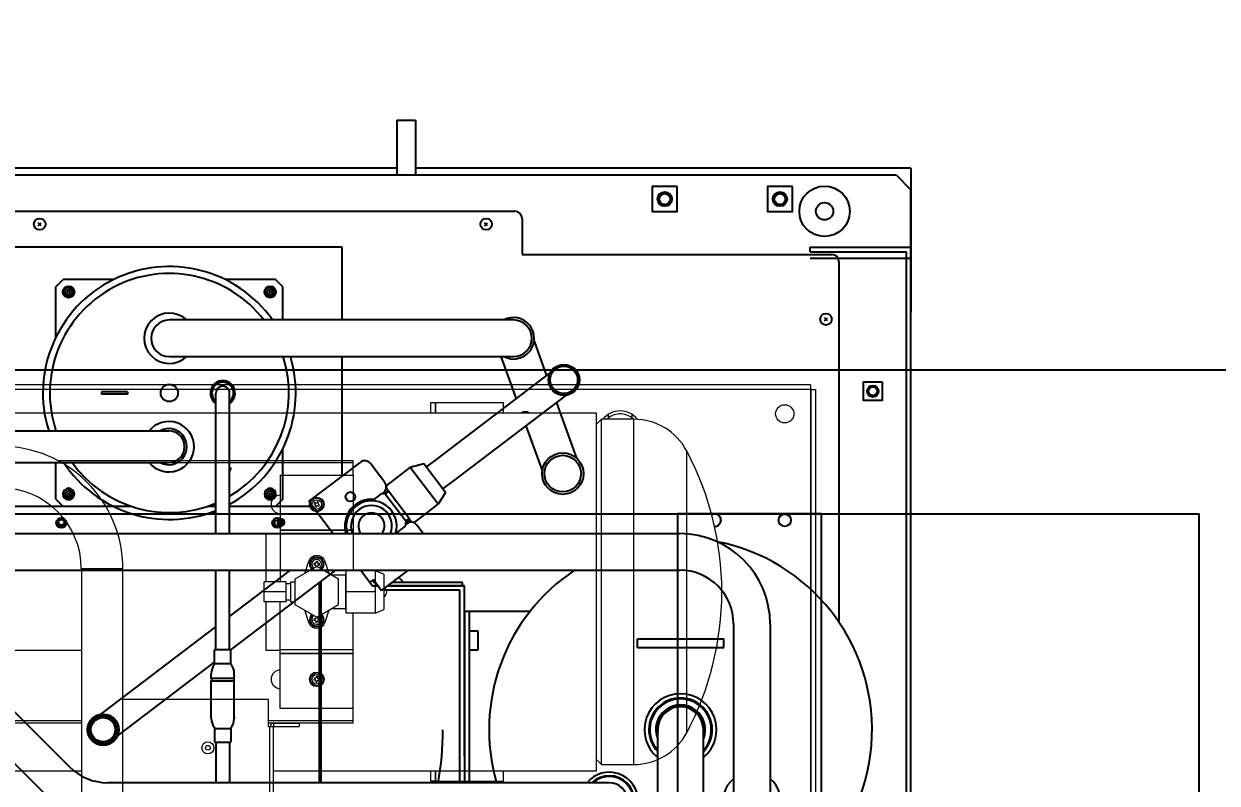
# Model space of a CAD drawing. Header units: millimetres. Extents: x 0 to 31017, y 0 to 21335.
# Drawn here: x 27014.5 to 27097.4, y 3390.4 to 3443.1 of the extents above; entities that cross this region are included whole.
import ezdxf
from ezdxf import colors
from ezdxf.entities.mleader import LeaderData, LeaderLine
from ezdxf.enums import TextEntityAlignment as Align
from ezdxf.math import Vec2, Vec3

# ---------------------------------------------------------------- set-up
doc = ezdxf.new("R2010")
doc.units = ezdxf.units.MM
for name, color, linetype in [('12', 7, 'Continuous'), ('2BG06593', 7, 'Continuous'), ('DIM', 2, 'Continuous')]:
    doc.layers.add(name, color=color, linetype=linetype)
doc.styles.get("Standard").update_dxf_attribs({"font": 'arial.ttf'})

# ---------------------------------------------------------------- blocks, each defined once
blk = doc.blocks.new('A$C50403923')
at = {"layer": '2BG06593', "linetype": 'ByBlock'}
for p, q in [((5.06, 2.94), (2.94, 5.06)), ((2.94, 2.94), (5.06, 5.06))]:
    blk.add_line(p, q, dxfattribs=at)
at = {"layer": '2BG06593', "color": 2}
blk.add_circle((4, 4), 4, dxfattribs=at)
blk = doc.blocks.new('A$C21DA468F')
at = {"layer": '12'}
for p, q in [((7.09, 20.56), (85.88, 80.36)), ((18.42, 5.24), (97.4, 65.19)), ((0, 15.17), (7.09, 20.56)), ((11.52, 0), (18.42, 5.24))]:
    blk.add_line(p, q, dxfattribs=at)
for radius in [10.72, 9.53]:
    blk.add_circle((95.57, 75.76), radius, dxfattribs=at)
blk = doc.blocks.new('3F機組圖灰底')
at = {"color": 8, "linetype": 'Continuous', "lineweight": 15}
for p, q in [((106657.393, -45555.304), (106491.335, -45555.304)), ((106657.393, -45555.628), (106491.335, -45555.628)), ((106657.393, -45555.648), (106491.335, -45555.648)), ((106657.393, -45555.304), (106657.393, -45555.628)), ((106657.393, -45555.648), (106657.393, -45555.628)), ((106657.413, -45555.648), (106657.393, -45555.648)), ((106657.393, -45555.648), (106657.393, -45608.383)), ((106657.413, -45555.648), (106657.413, -45608.383)), ((106657.413, -45555.648), (106657.737, -45555.648)), ((106657.737, -45555.648), (106657.737, -45608.383)), ((106642.539, -45557.272), (106587.396, -45557.272)), ((106631.025, -45556.538), (106631.349, -45556.538)), ((106631.025, -45557.272), (106631.025, -45556.538)), ((106631.349, -45556.538), (106631.349, -45557.272)), ((106631.349, -45556.538), (106631.369, -45556.538)), ((106631.369, -45556.538), (106636.084, -45556.538)), ((106631.369, -45557.272), (106631.369, -45556.538)), ((106636.084, -45557.272), (106636.084, -45556.538)), ((106642.539, -45582.112), (106642.539, -45557.272)), ((106642.894, -45557.702), (106642.539, -45558.056)), ((106645.14, -45557.702), (106642.894, -45557.702)), ((106642.894, -45581.682), (106642.894, -45557.702)), ((106643.355, -45557.368), (106643.355, -45557.626)), ((106645.024, -45557.626), (106645.024, -45557.382)), ((106645.14, -45581.682), (106645.14, -45557.702)), ((106625.642, -45560.585), (106605.153, -45560.585)), ((106625.642, -45560.727), (106625.642, -45560.585)), ((106648.803, -45579.48), (106648.803, -45559.903)), ((106625.642, -45560.727), (106605.407, -45560.727)), ((106625.642, -45561.597), (106625.642, -45560.727)), ((106620.583, -45561.597), (106620.583, -45565.392)), ((106620.583, -45561.597), (106625.642, -45561.597)), ((106625.642, -45561.597), (106625.642, -45565.392)), ((106622.962, -45563.492), (106622.918, -45563.583)), ((106622.918, -45563.583), (106622.991, -45563.618)), ((106623.035, -45563.527), (106622.962, -45563.492)), ((106623.019, -45563.699), (106622.984, -45563.772)), ((106622.984, -45563.772), (106623.075, -45563.816)), ((106623.075, -45563.816), (106623.11, -45563.743)), ((106623.151, -45563.426), (106623.116, -45563.499)), ((106623.242, -45563.47), (106623.151, -45563.426)), ((106623.191, -45563.715), (106623.264, -45563.75)), ((106623.207, -45563.543), (106623.242, -45563.47)), ((106623.308, -45563.659), (106623.235, -45563.624)), ((106623.264, -45563.75), (106623.308, -45563.659)), ((106620.583, -45565.392), (106620.583, -45565.412)), ((106620.583, -45565.392), (106625.642, -45565.392)), ((106620.583, -45565.412), (106620.583, -45565.665)), ((106620.583, -45565.412), (106625.642, -45565.412)), ((106625.642, -45565.392), (106625.642, -45565.412)), ((106625.642, -45565.412), (106625.642, -45565.665)), ((106606.199, -45565.645), (106592.961, -45565.645)), ((106620.583, -45565.645), (106619.571, -45565.645)), ((106619.571, -45565.645), (106619.571, -45568.991)), ((106620.583, -45565.665), (106620.583, -45568.991)), ((106620.583, -45565.665), (106625.642, -45565.665)), ((106625.642, -45565.665), (106625.642, -45568.224)), ((106623.113, -45567.937), (106621.593, -45568.814)), ((106622.537, -45567.578), (106622.252, -45568.434)), ((106622.925, -45567.705), (106622.917, -45567.806)), ((106622.917, -45567.806), (106622.998, -45567.812)), ((106623.005, -45567.711), (106622.925, -45567.705)), ((106623.055, -45567.877), (106623.049, -45567.958)), ((106623.049, -45567.958), (106623.074, -45567.959)), ((106623.076, -45567.574), (106623.07, -45567.655)), ((106623.177, -45567.581), (106623.076, -45567.574)), ((106624.632, -45568.814), (106623.113, -45567.937)), ((106623.15, -45567.959), (106623.156, -45567.884)), ((106623.171, -45567.662), (106623.177, -45567.581)), ((106623.22, -45567.827), (106623.301, -45567.833)), ((106623.308, -45567.732), (106623.227, -45567.727)), ((106623.301, -45567.833), (106623.308, -45567.732)), ((106623.974, -45568.434), (106623.689, -45567.578)), ((106606.764, -45568.103), (106606.764, -45589.655)), ((106609.654, -45568.103), (106606.764, -45568.103)), ((106609.654, -45589.655), (106609.654, -45568.103)), ((106621.593, -45568.814), (106621.593, -45570.569)), ((106625.116, -45568.528), (106624.137, -45568.528)), ((106624.632, -45570.569), (106624.632, -45568.814)), ((106625.136, -45568.447), (106625.116, -45568.447)), ((106625.116, -45568.447), (106625.116, -45569.692)), ((106627.16, -45568.224), (106625.136, -45568.224)), ((106625.136, -45568.224), (106625.136, -45569.692)), ((106627.767, -45568.469), (106627.16, -45568.224)), ((106627.16, -45568.224), (106627.16, -45568.958)), ((106627.767, -45568.469), (106627.767, -45569.692)), ((106620.988, -45568.991), (106619.47, -45568.991)), ((106619.47, -45569.692), (106619.47, -45568.991)), ((106620.988, -45569.692), (106619.47, -45569.692)), ((106619.47, -45570.392), (106619.47, -45569.692)), ((106620.988, -45569.692), (106620.988, -45568.991)), ((106621.292, -45569.135), (106620.988, -45569.135)), ((106620.988, -45570.392), (106620.988, -45569.692)), ((106621.593, -45569.009), (106621.292, -45569.009)), ((106621.292, -45569.009), (106621.292, -45569.692)), ((106621.292, -45569.692), (106621.292, -45570.375)), ((106625.116, -45569.692), (106625.116, -45570.936)), ((106627.16, -45569.692), (106625.136, -45569.692)), ((106625.136, -45569.692), (106625.136, -45571.159)), ((106627.16, -45568.958), (106627.16, -45569.692)), ((106627.16, -45569.692), (106627.16, -45570.426)), ((106627.767, -45569.692), (106627.767, -45570.914)), ((106651.241, -45569.698), (106651.241, -45569.685)), ((106620.988, -45570.392), (106619.47, -45570.392)), ((106619.571, -45570.392), (106619.571, -45573.739)), ((106620.583, -45573.719), (106620.583, -45570.392)), ((106620.988, -45570.248), (106621.292, -45570.248)), ((106621.292, -45570.375), (106621.593, -45570.375)), ((106627.16, -45570.426), (106627.16, -45571.159)), ((106621.593, -45570.569), (106623.113, -45571.447)), ((106622.252, -45570.949), (106622.537, -45571.806)), ((106623.113, -45571.447), (106624.632, -45570.569)), ((106623.689, -45571.806), (106623.974, -45570.949)), ((106624.137, -45570.855), (106625.116, -45570.855)), ((106625.116, -45570.936), (106625.136, -45570.936)), ((106627.16, -45571.159), (106625.136, -45571.159)), ((106625.642, -45573.719), (106625.642, -45571.159)), ((106627.16, -45571.159), (106627.767, -45570.914)), ((106622.925, -45571.55), (106622.917, -45571.651)), ((106622.917, -45571.651), (106622.998, -45571.657)), ((106623.005, -45571.556), (106622.925, -45571.55)), ((106623.055, -45571.722), (106623.049, -45571.802)), ((106623.049, -45571.802), (106623.15, -45571.809)), ((106623.075, -45571.425), (106623.07, -45571.5)), ((106623.15, -45571.809), (106623.156, -45571.729)), ((106623.177, -45571.426), (106623.152, -45571.424)), ((106623.171, -45571.507), (106623.177, -45571.426)), ((106623.22, -45571.672), (106623.301, -45571.678)), ((106623.308, -45571.577), (106623.227, -45571.571)), ((106623.301, -45571.678), (106623.308, -45571.577)), ((106601.252, -45573.739), (106606.764, -45573.739)), ((106619.571, -45573.739), (106620.583, -45573.739)), ((106620.583, -45573.972), (106620.583, -45573.719)), ((106625.642, -45573.719), (106620.583, -45573.719)), ((106625.642, -45573.972), (106625.642, -45573.719)), ((106625.642, -45573.972), (106620.583, -45573.972)), ((106620.583, -45573.992), (106620.583, -45573.972)), ((106620.583, -45577.786), (106620.583, -45573.992)), ((106625.642, -45573.992), (106620.583, -45573.992)), ((106625.642, -45573.992), (106625.642, -45573.972)), ((106625.642, -45577.786), (106625.642, -45573.992)), ((106622.925, -45575.699), (106622.917, -45575.8)), ((106622.917, -45575.8), (106622.998, -45575.805)), ((106623.005, -45575.704), (106622.925, -45575.699)), ((106623.055, -45575.87), (106623.049, -45575.951)), ((106623.049, -45575.951), (106623.15, -45575.958)), ((106623.076, -45575.567), (106623.07, -45575.648)), ((106623.177, -45575.574), (106623.076, -45575.567)), ((106623.15, -45575.958), (106623.156, -45575.877)), ((106623.171, -45575.655), (106623.177, -45575.574)), ((106623.22, -45575.821), (106623.301, -45575.826)), ((106623.308, -45575.725), (106623.227, -45575.72)), ((106623.301, -45575.826), (106623.308, -45575.725)), ((106619.764, -45577.159), (106609.654, -45577.159)), ((106619.764, -45579.051), (106619.764, -45577.159)), ((106625.642, -45577.786), (106620.583, -45577.786)), ((106625.642, -45578.656), (106625.642, -45577.786)), ((106606.764, -45578.656), (106601.252, -45578.656)), ((106606.764, -45578.798), (106601.252, -45578.798)), ((106625.642, -45578.656), (106619.764, -45578.656)), ((106625.642, -45578.798), (106619.764, -45578.798)), ((106620.128, -45578.798), (106621.899, -45578.798)), ((106620.128, -45579.031), (106620.128, -45578.798)), ((106621.899, -45578.798), (106621.899, -45579.031)), ((106625.642, -45578.798), (106625.642, -45578.656)), ((106619.764, -45579.051), (106619.855, -45579.051)), ((106619.855, -45579.051), (106620.108, -45579.051)), ((106619.855, -45602.322), (106619.855, -45579.051)), ((106620.108, -45602.322), (106620.108, -45579.051)), ((106620.128, -45579.031), (106621.899, -45579.031)), ((106642.539, -45581.327), (106642.894, -45581.682)), ((106601.252, -45582.112), (106606.764, -45582.112)), ((106620.108, -45582.112), (106642.539, -45582.112)), ((106631.025, -45582.845), (106631.025, -45582.112)), ((106631.349, -45582.112), (106631.349, -45582.845)), ((106631.369, -45582.845), (106631.369, -45582.112)), ((106636.084, -45582.845), (106636.084, -45582.112)), ((106642.894, -45581.682), (106645.14, -45581.682)), ((106631.349, -45582.845), (106631.025, -45582.845)), ((106631.349, -45582.845), (106631.369, -45582.845)), ((106631.369, -45582.845), (106636.084, -45582.845))]:
    blk.add_line(p, q, dxfattribs=at)
at = {"color": 8}
for points in [[(106454.375, -45554.263), (106694.375, -45554.263), (106694.375, -45616.763), (106454.375, -45616.763)], [(106464.375, -45564.263), (106684.375, -45564.263), (106684.375, -45606.763), (106464.375, -45606.763)], [(106658.162, -45564.263), (106648.162, -45564.263), (106648.162, -45606.763), (106658.162, -45606.763)]]:
    blk.add_lwpolyline(points, close=True, dxfattribs=at)
at = {"color": 8, "linetype": 'Continuous', "lineweight": 15}
for centre, radius in [((106655.612, -45557.327), 0.632), ((106623.113, -45563.621), 0.506), ((106623.113, -45563.621), 0.465), ((106623.113, -45563.621), 0.455), ((106623.113, -45563.621), 0.443), ((106623.113, -45563.621), 0.332), ((106655.612, -45564.714), 0.455), ((106655.612, -45564.714), 0.405), ((106623.113, -45575.763), 0.506), ((106623.113, -45575.763), 0.465), ((106623.113, -45575.763), 0.455), ((106623.113, -45575.763), 0.443), ((106623.113, -45575.763), 0.332), ((106615.555, -45580.518), 0.42), ((106615.555, -45580.518), 0.167)]:
    blk.add_circle(centre, radius, dxfattribs=at)
for centre, radius, start, end in [((106637.602, -45557.631), 0.455, 52.0818, 127.9182), ((106637.542, -45557.631), 0.405, 62.56076, 117.43924), ((106644.179, -45558.643), 1.518, 37.99684, 141.68387), ((106644.189, -45558.643), 1.315, 93.56584, 134.32527), ((106644.189, -45558.643), 1.315, 45.67473, 93.56584), ((106645.14, -45561.85), 4.148, 27.98991, 90), ((106601.126, -45568.103), 8.528, 0, 90), ((106630.398, -45569.685), 20.843, 0, 27.98991), ((106601.126, -45568.103), 5.637, 0, 90), ((106620.583, -45563.621), 0.642, 90, 270), ((106622.964, -45563.673), 0.0607, 334.24023, 64.24023), ((106623.061, -45563.472), 0.0607, 244.24023, 334.24023), ((106623.165, -45563.77), 0.0607, 64.24023, 154.24023), ((106623.261, -45563.569), 0.0607, 154.24023, 244.24023), ((106650.755, -45564.714), 0.455, 268.79726, 118.65105), ((106650.755, -45564.714), 0.405, 267.03258, 120.41573), ((106623.113, -45567.769), 0.607, 18.40848, 161.59152), ((106623.113, -45567.769), 0.506, 313.32351, 226.67649), ((106623.113, -45567.769), 0.465, 311.82496, 228.17504), ((106623.113, -45567.769), 0.455, 311.40645, 228.59355), ((106623.113, -45567.769), 0.443, 310.88518, 229.11482), ((106623.113, -45567.769), 0.332, 304.08579, 235.91421), ((106622.994, -45567.873), 0.0607, 356.01751, 86.01751), ((106623.009, -45567.651), 0.0607, 266.01751, 356.01751), ((106623.216, -45567.888), 0.0607, 86.01751, 176.01751), ((106623.232, -45567.666), 0.0607, 176.01751, 266.01751), ((106627.565, -45569.692), 0.405, 300, 60), ((106630.398, -45569.698), 20.843, 332.01009, 0), ((106623.113, -45571.614), 0.506, 133.32351, 266.01751), ((106623.113, -45571.614), 0.465, 131.82496, 266.01751), ((106623.113, -45571.614), 0.455, 131.40645, 266.01751), ((106623.113, -45571.614), 0.443, 130.88518, 266.01751), ((106623.113, -45571.614), 0.332, 124.08579, 266.01751), ((106623.113, -45571.614), 0.506, 266.01751, 46.67649), ((106623.113, -45571.614), 0.465, 266.01751, 48.17504), ((106623.113, -45571.614), 0.455, 266.01751, 48.59355), ((106623.113, -45571.614), 0.443, 266.01751, 49.11482), ((106623.113, -45571.614), 0.332, 266.01751, 55.91421), ((106623.113, -45571.614), 0.607, 198.40848, 341.59152), ((106622.994, -45571.717), 0.0607, 356.01751, 86.01751), ((106623.009, -45571.495), 0.0607, 266.01751, 356.01751), ((106623.216, -45571.733), 0.0607, 86.01751, 176.01751), ((106623.232, -45571.511), 0.0607, 176.01751, 266.01751), ((106620.583, -45575.763), 0.642, 90, 270), ((106622.994, -45575.866), 0.0607, 356.01751, 86.01751), ((106623.009, -45575.644), 0.0607, 266.01751, 356.01751), ((106623.216, -45575.881), 0.0607, 86.01751, 176.01751), ((106623.232, -45575.659), 0.0607, 176.01751, 266.01751), ((106620.128, -45579.051), 0.253, 90, 180), ((106620.128, -45579.051), 0.0202, 90, 180), ((106645.14, -45577.533), 4.148, 270, 332.01009)]:
    blk.add_arc(centre, radius, start, end, dxfattribs=at)
at = {"layer": 'DIM', "color": 8}
for p, q in [((106628.675, -45536.943), (106628.675, -45540.763)), ((106628.675, -45536.943), (106629.975, -45536.943)), ((106629.975, -45536.943), (106629.975, -45540.763)), ((106628.675, -45540.263), (106520.075, -45540.263)), ((106664.375, -45540.263), (106629.975, -45540.263)), ((106664.375, -45540.263), (106664.375, -45550.263)), ((106663.375, -45540.763), (106485.375, -45540.763)), ((106663.375, -45540.763), (106664.375, -45541.763)), ((106664.375, -45545.763), (106664.375, -45541.763)), ((106600.625, -45543.263), (106636.875, -45543.263)), ((106637.375, -45543.763), (106637.375, -45546.263)), ((106603.981, -45544.269), (106603.769, -45544.056)), ((106603.769, -45544.269), (106603.981, -45544.056)), ((106634.981, -45544.269), (106634.769, -45544.056)), ((106634.769, -45544.269), (106634.981, -45544.056)), ((106624.875, -45545.763), (106600.875, -45545.763)), ((106624.875, -45550.812), (106624.875, -45545.763)), ((106637.375, -45546.263), (106658.875, -45546.263)), ((106657.375, -45546.083), (106657.375, -45545.763)), ((106657.375, -45545.763), (106664.375, -45545.763)), ((106657.375, -45546.083), (106664.055, -45546.083)), ((106657.375, -45546.513), (106659.308, -45546.513)), ((106659.308, -45546.513), (106664.375, -45546.513)), ((106664.055, -45546.513), (106664.055, -45546.083)), ((106664.055, -45625.013), (106664.055, -45546.513)), ((106664.375, -45625.763), (106664.375, -45545.763)), ((106659.375, -45546.763), (106659.375, -45571.787)), ((106604.995, -45548.503), (106605.495, -45548.003)), ((106609.003, -45548.003), (106605.495, -45548.003)), ((106620.255, -45548.003), (106616.747, -45548.003)), ((106620.755, -45548.503), (106620.255, -45548.003)), ((106604.995, -45552.01), (106604.995, -45548.503)), ((106620.755, -45550.812), (106620.755, -45548.503)), ((106658.581, -45550.869), (106658.369, -45550.656)), ((106658.369, -45550.869), (106658.581, -45550.656)), ((106636.775, -45550.812), (106612.875, -45550.812)), ((106617.158, -45550.704), (106617.193, -45550.812)), ((106638.2, -45552.285), (106639.075, -45554.687)), ((106612.875, -45553.352), (106636.775, -45553.352)), ((106624.875, -45561.642), (106624.875, -45553.352)), ((106635.886, -45553.352), (106636.957, -45556.295)), ((106608.175, -45555.803), (106608.175, -45555.963)), ((106609.975, -45555.803), (106608.175, -45555.803)), ((106609.975, -45555.963), (106608.175, -45555.963)), ((106609.975, -45555.803), (106609.975, -45555.963)), ((106616.108, -45565.649), (106616.108, -45555.884)), ((106617.061, -45565.649), (106617.061, -45555.884)), ((106639.757, -45556.561), (106641.156, -45560.407)), ((106565.838, -45558.512), (106612.838, -45558.512)), ((106637.639, -45558.169), (106638.77, -45561.275)), ((106620.755, -45563.263), (106620.755, -45559.755)), ((106565.838, -45560.712), (106612.838, -45560.712)), ((106604.995, -45563.263), (106604.995, -45560.712)), ((106626.145, -45560.684), (106622.552, -45563.393)), ((106627.839, -45562.101), (106626.846, -45560.783)), ((106627.977, -45562.298), (106629.61, -45561.059)), ((106630.538, -45560.793), (106629.61, -45561.059)), ((106631.545, -45563.608), (106629.61, -45561.059)), ((106632.05, -45562.785), (106630.538, -45560.793)), ((106626.984, -45563.366), (106627.634, -45562.872)), ((106627.873, -45562.905), (106627.634, -45562.872)), ((106627.644, -45562.874), (106627.74, -45562.801)), ((106627.732, -45562.886), (106628.051, -45562.644)), ((106627.873, -45562.905), (106628.112, -45562.724)), ((106629.299, -45564.785), (106627.873, -45562.905)), ((106627.948, -45562.508), (106627.977, -45562.298)), ((106629.538, -45564.603), (106627.948, -45562.508)), ((106632.05, -45562.785), (106631.545, -45563.608)), ((106600.993, -45563.733), (106610.179, -45563.733)), ((106604.995, -45563.263), (106605.495, -45563.763)), ((106609.003, -45563.763), (106605.495, -45563.763)), ((106615.571, -45563.733), (106616.108, -45563.733)), ((106617.061, -45563.733), (106622.808, -45563.733)), ((106620.255, -45563.763), (106617.061, -45563.763)), ((106620.755, -45563.263), (106620.255, -45563.763)), ((106622.552, -45563.393), (106624.252, -45565.649)), ((106629.912, -45564.847), (106631.545, -45563.608)), ((106615.589, -45564.233), (106616.108, -45564.233)), ((106629.28, -45564.925), (106629.599, -45564.683)), ((106629.299, -45564.785), (106629.538, -45564.603)), ((106629.538, -45564.603), (106629.702, -45564.818)), ((106629.252, -45565.135), (106628.581, -45565.644)), ((106629.299, -45564.785), (106629.252, -45565.135)), ((106629.266, -45565.032), (106629.365, -45564.957)), ((106629.702, -45564.818), (106629.912, -45564.847)), ((106630.513, -45565.649), (106630.065, -45565.056)), ((106573.005, -45565.649), (106648.328, -45565.649)), ((106625.216, -45565.649), (106625.241, -45565.631)), ((106573.005, -45568.189), (106648.328, -45568.189)), ((106616.108, -45573.726), (106616.108, -45568.189)), ((106617.061, -45573.726), (106617.061, -45568.189)), ((106617.061, -45571.397), (106621.287, -45568.189)), ((106617.148, -45573.723), (106624.438, -45568.189)), ((106626.166, -45568.189), (106626.975, -45569.263)), ((106627.042, -45568.836), (106626.794, -45569.023)), ((106626.978, -45568.885), (106627.09, -45569.033)), ((106627.042, -45568.836), (106627.614, -45569.595)), ((106627.614, -45569.595), (106629.479, -45568.189)), ((106623.275, -45569.072), (106623.275, -45582.942)), ((106623.425, -45582.942), (106623.425, -45568.958)), ((106626.975, -45569.263), (106627.363, -45569.263)), ((106627.09, -45569.033), (106627.19, -45569.033)), ((106627.775, -45569.583), (106627.775, -45569.474)), ((106633.035, -45569.583), (106627.775, -45569.583)), ((106633.375, -45569.263), (106628.055, -45569.263)), ((106628.055, -45569.263), (106633.235, -45569.263)), ((106633.235, -45569.033), (106628.36, -45569.033)), ((106633.055, -45582.942), (106633.055, -45569.603)), ((106633.235, -45569.263), (106633.235, -45569.033)), ((106633.375, -45581.101), (106633.375, -45569.263)), ((106637.975, -45571.063), (106633.375, -45571.063)), ((106633.375, -45571.063), (106633.375, -45582.942)), ((106633.695, -45571.063), (106633.695, -45582.942)), ((106607.699, -45578.504), (106616.108, -45572.121)), ((106652.058, -45571.919), (106652.058, -45584.212)), ((106654.598, -45571.919), (106654.598, -45584.212)), ((106596.591, -45572.493), (106605.948, -45581.85)), ((106634.315, -45572.413), (106633.695, -45572.413)), ((106634.315, -45573.713), (106634.315, -45572.413)), ((106645.375, -45573.563), (106645.375, -45572.963)), ((106645.375, -45572.963), (106651.375, -45572.963)), ((106651.375, -45573.563), (106651.375, -45572.963)), ((106617.148, -45573.726), (106616.021, -45573.726)), ((106616.021, -45574.666), (106616.021, -45573.726)), ((106617.148, -45574.666), (106617.148, -45573.726)), ((106633.695, -45573.713), (106634.315, -45573.713)), ((106645.375, -45573.563), (106651.375, -45573.563)), ((106594.795, -45574.289), (106604.152, -45583.646)), ((106608.851, -45580.021), (106616.021, -45574.578)), ((106616.021, -45574.666), (106617.148, -45574.666)), ((106615.791, -45575.689), (106615.791, -45575.373)), ((106617.379, -45575.492), (106617.379, -45575.373)), ((106617.379, -45575.492), (106617.379, -45575.373)), ((106617.379, -45575.492), (106617.379, -45575.559)), ((106615.79, -45575.879), (106617.379, -45575.879)), ((106615.791, -45575.689), (106617.379, -45575.692)), ((106615.791, -45578.478), (106615.791, -45575.879)), ((106615.813, -45575.723), (106615.813, -45575.846)), ((106617.356, -45575.726), (106617.356, -45575.846)), ((106617.379, -45575.692), (106617.379, -45575.559)), ((106617.379, -45578.478), (106617.379, -45575.879)), ((106617.379, -45578.359), (106617.379, -45578.478)), ((106616.021, -45579.081), (106616.021, -45580.126)), ((106616.021, -45579.186), (106617.148, -45579.186)), ((106617.148, -45579.135), (106617.148, -45580.126)), ((106646.787, -45615.763), (106646.787, -45579.462)), ((106649.962, -45615.763), (106649.962, -45579.263)), ((106616.021, -45580.126), (106617.148, -45580.126)), ((106616.108, -45580.126), (106616.108, -45582.942)), ((106617.061, -45580.126), (106617.061, -45582.942)), ((106643.425, -45582.942), (106608.585, -45582.942))]:
    blk.add_line(p, q, dxfattribs=at)
at = {"layer": 'DIM', "color": 8, "flags": 128}
for points in [[(106648.145, -45541.543), (106646.405, -45541.543), (106646.405, -45543.283), (106648.145, -45543.283)], [(106656.145, -45541.543), (106654.405, -45541.543), (106654.405, -45543.283), (106656.145, -45543.283)], [(106662.375, -45555.113), (106662.375, -45556.413), (106661.075, -45556.413), (106661.075, -45555.113)]]:
    blk.add_lwpolyline(points, close=True, dxfattribs=at)
at = {"layer": 'DIM', "color": 8}
for centre, radius in [((106658.375, -45543.263), 1.75), ((106647.275, -45542.413), 0.5), ((106647.275, -45542.413), 0.375), ((106655.275, -45542.413), 0.5), ((106655.275, -45542.413), 0.375), ((106658.375, -45543.263), 0.6), ((106603.875, -45544.163), 0.4), ((106634.875, -45544.163), 0.4), ((106605.875, -45548.883), 0.35), ((106605.875, -45548.883), 0.35), ((106605.875, -45548.883), 0.2), ((106619.875, -45548.883), 0.35), ((106619.875, -45548.883), 0.2), ((106658.475, -45550.763), 0.4), ((106612.875, -45555.883), 0.6), ((106612.875, -45555.883), 0.6), ((106661.725, -45555.763), 0.4), ((106661.725, -45555.763), 0.3), ((106640.195, -45561.479), 1.44), ((106640.195, -45561.479), 1.27), ((106605.875, -45562.883), 0.35), ((106605.875, -45562.883), 0.35), ((106605.875, -45562.883), 0.35), ((106605.875, -45562.883), 0.35), ((106605.875, -45562.883), 0.2), ((106619.875, -45562.883), 0.35), ((106619.875, -45562.883), 0.35), ((106619.875, -45562.883), 0.2), ((106625.451, -45563.086), 0.332), ((106605.375, -45564.903), 0.35), ((106605.375, -45564.863), 0.2), ((106605.375, -45564.863), 0.2), ((106620.375, -45564.903), 0.35), ((106620.375, -45564.903), 0.2), ((106620.625, -45564.863), 0.2), ((106608.275, -45579.263), 1.085), ((106608.275, -45579.263), 0.96), ((106608.275, -45579.263), 0.84)]:
    blk.add_circle(centre, radius, dxfattribs=at)
for centre, radius, start, end in [((106636.875, -45543.763), 0.5, 0, 90), ((106658.875, -45546.763), 0.5, 0, 90), ((106612.875, -45555.883), 8.78, 35.27552, 197.42823), ((106612.875, -45555.883), 8.3, 37.65456, 198.4712), ((106612.875, -45555.883), 8.3, 37.65456, 198.4712), ((106605.875, -45548.883), 0.25, 180, 90), ((106619.875, -45548.883), 0.25, 180, 90), ((106612.875, -45552.082), 1.75, 46.5283, 313.4717), ((106612.875, -45552.082), 1.75, 46.5283, 313.4717), ((106636.775, -45552.082), 1.44, 241.87782, 118.12218), ((106612.875, -45552.082), 1.27, 90, 270), ((106612.875, -45552.082), 1.27, 90, 270), ((106636.775, -45552.082), 1.27, 270, 90), ((106612.875, -45555.883), 8.3, 300.28899, 17.75089), ((106612.875, -45555.883), 8.3, 300.28899, 17.75089), ((106612.875, -45555.883), 8.78, 298.47624, 16.75112), ((106616.585, -45555.883), 0.857, 303.79691, 236.20309), ((106616.585, -45555.886), 0.75, 309.46905, 230.53095), ((106616.585, -45555.883), 0.477, 359.88341, 180.11659), ((106612.838, -45559.612), 1.75, 218.9448, 141.0552), ((106612.838, -45559.612), 1.75, 218.9448, 141.0552), ((106612.838, -45559.612), 1.255, 241.22229, 118.77771), ((106612.838, -45559.612), 1.255, 241.22229, 118.77771), ((106612.838, -45559.612), 1.1, 270, 90), ((106612.838, -45559.612), 1.1, 270, 90), ((106626.446, -45561.084), 0.5, 37, 127), ((106612.875, -45555.883), 8.78, 213.37253, 291.60787), ((106612.875, -45555.883), 8.3, 215.58323, 292.92612), ((106612.875, -45555.883), 8.3, 215.58323, 292.92612), ((106612.875, -45559.683), 4.5, 338.492, 342.16439), ((106627.439, -45562.401), 0.5, 307, 37), ((106605.875, -45562.883), 0.25, 180, 90), ((106619.875, -45562.883), 0.25, 180, 90), ((106626.913, -45565.114), 1.85, 84.06508, 196.8065), ((106626.913, -45565.114), 1.75, 342.20197, 197.79803), ((106626.913, -45565.114), 1.425, 337.9525, 202.0475), ((106605.375, -45564.863), 0.25, 180, 90), ((106605.375, -45564.863), 0.25, 180, 90), ((106620.375, -45564.903), 0.25, 180, 90), ((106620.625, -45564.863), 0.25, 180, 90), ((106626.913, -45565.114), 0.909, 323.96722, 216.03278), ((106626.913, -45565.114), 1.85, 343.1935, 346.57973), ((106629.666, -45565.356), 0.5, 37, 127), ((106648.328, -45571.919), 6.27, 0, 90), ((106648.375, -45579.263), 13.3, 276.85522, 78.99742), ((106625.842, -45571.513), 4.1, 37.22007, 43.51032), ((106648.375, -45579.263), 13.3, 123.63662, 196.06172), ((106648.328, -45571.919), 3.73, 0, 90), ((106633.035, -45569.603), 0.02, 0, 90), ((106615.871, -45574.666), 0.15, 323.86745, 0), ((106617.298, -45574.666), 0.15, 180, 216.13255), ((106616.841, -45575.373), 1.05, 143.86745, 180), ((106616.329, -45575.373), 1.05, 0, 36.13255), ((106615.775, -45575.846), 0.0369, 293.57818, 0), ((106615.776, -45575.723), 0.0369, 0, 66.42182), ((106617.393, -45575.726), 0.0369, 113.57818, 180), ((106617.393, -45575.846), 0.0369, 180, 246.42182), ((106648.375, -45579.263), 2.5, 309.41998, 230.58002), ((106648.375, -45579.263), 2.2, 316.18599, 223.81401), ((106648.375, -45579.263), 2.135, 318.03554, 221.96446), ((106648.375, -45579.263), 1.72, 337.36349, 202.63651), ((106648.375, -45579.263), 1.72, 337.36349, 202.63651), ((106648.375, -45579.263), 1.6, 352.83336, 187.16664), ((106648.375, -45579.263), 1.588, 0, 180), ((106608.275, -45579.263), 0.953, 127.20134, 307.20134), ((106616.841, -45578.478), 1.05, 180, 216.13255), ((106616.329, -45578.478), 1.05, 321.2768, 0), ((106611.275, -45579.263), 20.6, 349.71011, 0), ((106608.585, -45579.212), 3.73, 225, 270), ((106643.425, -45584.212), 2, 219.41998, 140.58002), ((106643.425, -45584.212), 1.75, 226.5283, 133.4717), ((106643.425, -45584.212), 1.7, 228.33624, 131.66376), ((106643.425, -45584.212), 1.27, 270, 90), ((106653.325, -45584.212), 2, 129.28213, 50.44189)]:
    blk.add_arc(centre, radius, start, end, dxfattribs=at)
at = {"layer": 'DIM', "color": 8, "xscale": 0.1, "yscale": 0.1, "zscale": 0.1}
for name, p in [('A$C50403923', (106605.48, -45549.265)), ('A$C50403923', (106619.48, -45549.265)), ('A$C21DA468F', (106630.718, -45562.548))]:
    blk.add_blockref(name, p, dxfattribs=at)
at = {"layer": 'DIM', "color": 8, "xscale": -0.1, "yscale": 0.1, "zscale": 0.1, "rotation": 180}
for p in [(106605.48, -45562.501), (106619.48, -45562.501)]:
    blk.add_blockref('A$C50403923', p, dxfattribs=at)
blk = doc.blocks.new('_DetailCallout')
at = {"color": 0, "linetype": 'ByBlock', "lineweight": -2, "transparency": 16777216}
blk.add_line((8, 0), (-8, 0), dxfattribs=at)
blk.add_circle((0, 0), 8, dxfattribs=at)
at = {"color": 0, "transparency": 16777216}
for tag, p in [('視圖號碼', (0, 1)), ('圖紙號碼', (0, -6))]:
    blk.add_attdef(tag, text='', height=3, dxfattribs=at).set_placement(p, align=Align.CENTER)

msp = doc.modelspace()

# ---------------------------------------------------------------- block references
at = {"color": 30}
msp.add_blockref('3F機組圖灰底', (-79588.225, 48973.327), dxfattribs=at)

# ---------------------------------------------------------------- leaders
at = {"color": 54}
ml = msp.add_multileader_block('Standard', dxfattribs=at)
ml.set_content('_DetailCallout', color=54, scale=15)
ml.set_attribute('視圖號碼', '冷藏庫', width=0)
ml.set_attribute('圖紙號碼', 'A機', width=0)
ml.set_leader_properties()
ml.build(insert=Vec2(0, 0))
ml.multileader.update_dxf_attribs({"leader_type": 0})
ctx = ml.context
ctx.base_point, ctx.plane_origin = Vec3(29838.443, 5795.864), Vec3(29958.443, 5795.864)
notes = []
notes.append((ctx, [(0, (0, 0, 0), (0, 0), (1, 0), 1, [])]))
ctx.block.insert = Vec3(29958.443, 5795.864)
at = {"color": 230}
ml = msp.add_multileader_block('Standard', dxfattribs=at)
ml.set_content('_DetailCallout', color=230, scale=15)
ml.set_attribute('視圖號碼', '冷藏庫', width=0)
ml.set_attribute('圖紙號碼', 'A機', width=0)
ml.set_leader_properties()
ml.build(insert=Vec2(0, 0))
ml.multileader.update_dxf_attribs({"leader_type": 0})
ctx = ml.context
ctx.base_point, ctx.plane_origin = Vec3(29234.446, 5540.763), Vec3(29354.446, 5540.763)
notes.append((ctx, [(0, (0, 0, 0), (0, 0), (1, 0), 1, [])]))
ctx.block.insert = Vec3(29354.446, 5540.763)
at = {"color": 30}
ml = msp.add_multileader_block('Standard', dxfattribs=at)
ml.set_content('_DetailCallout', color=30, scale=15)
ml.set_attribute('視圖號碼', '冷藏庫', width=0)
ml.set_attribute('圖紙號碼', 'A', width=0)
ml.set_leader_properties()
ml.build(insert=Vec2(0, 0))
ml.multileader.update_dxf_attribs({"leader_type": 0})
ctx = ml.context
ctx.base_point, ctx.plane_origin = Vec3(29710.714, 5353.362), Vec3(29830.714, 5353.362)
notes.append((ctx, [(0, (0, 0, 0), (0, 0), (1, 0), 1, [])]))
ctx.block.insert = Vec3(29830.714, 5353.362)
ml = msp.add_multileader_block('Standard', dxfattribs=at)
ml.set_content('_DetailCallout', color=30, scale=15)
ml.set_attribute('視圖號碼', '急速庫', width=0)
ml.set_attribute('圖紙號碼', 'B', width=0)
ml.set_leader_properties()
ml.build(insert=Vec2(0, 0))
ml.multileader.update_dxf_attribs({"leader_type": 0})
ctx = ml.context
ctx.base_point, ctx.plane_origin = Vec3(27687.375, 4294.553), Vec3(27807.375, 4294.553)
notes.append((ctx, [(0, (0, 0, 0), (0, 0), (1, 0), 1, [])]))
ctx.block.insert = Vec3(27807.375, 4294.553)
ml = msp.add_multileader_block('Standard', dxfattribs=at)
ml.set_content('_DetailCallout', color=30, scale=15)
ml.set_attribute('視圖號碼', '急速庫', width=0)
ml.set_attribute('圖紙號碼', 'A-2', width=0)
ml.set_leader_properties()
ml.build(insert=Vec2(0, 0))
ml.multileader.update_dxf_attribs({"leader_type": 0})
ctx = ml.context
ctx.base_point, ctx.plane_origin = Vec3(28019.574, 4294.553), Vec3(28139.574, 4294.553)
notes.append((ctx, [(0, (0, 0, 0), (0, 0), (1, 0), 1, [])]))
ctx.block.insert = Vec3(28139.574, 4294.553)
ml = msp.add_multileader_block('Standard', dxfattribs=at)
ml.set_content('_DetailCallout', color=30, scale=15)
ml.set_attribute('視圖號碼', '急速庫', width=0)
ml.set_attribute('圖紙號碼', 'A-1', width=0)
ml.set_leader_properties()
ml.build(insert=Vec2(0, 0))
ml.multileader.update_dxf_attribs({"leader_type": 0})
ctx = ml.context
ctx.base_point, ctx.plane_origin = Vec3(28356.633, 4294.553), Vec3(28476.633, 4294.553)
notes.append((ctx, [(0, (0, 0, 0), (0, 0), (1, 0), 1, [])]))
ctx.block.insert = Vec3(28476.633, 4294.553)
at = {"color": 230}
ml = msp.add_multileader_block('Standard', dxfattribs=at)
ml.set_content('_DetailCallout', color=230, scale=15)
ml.set_attribute('視圖號碼', '急速庫', width=0)
ml.set_attribute('圖紙號碼', 'B機', width=0)
ml.set_leader_properties()
ml.build(insert=Vec2(0, 0))
ml.multileader.update_dxf_attribs({"leader_type": 0})
ctx = ml.context
ctx.base_point, ctx.plane_origin = Vec3(27021.054, 4196.215), Vec3(27141.054, 4196.215)
notes.append((ctx, [(0, (0, 0, 0), (0, 0), (1, 0), 1, [])]))
ctx.block.insert = Vec3(27141.054, 4196.215)
ml = msp.add_multileader_block('Standard', dxfattribs=at)
ml.set_content('_DetailCallout', color=230, scale=15)
ml.set_attribute('視圖號碼', '急速庫', width=0)
ml.set_attribute('圖紙號碼', 'A機', width=0)
ml.set_leader_properties()
ml.build(insert=Vec2(0, 0))
ml.multileader.update_dxf_attribs({"leader_type": 0})
ctx = ml.context
ctx.base_point, ctx.plane_origin = Vec3(27021.054, 3903.215), Vec3(27141.054, 3903.215)
notes.append((ctx, [(0, (0, 0, 0), (0, 0), (1, 0), 1, [])]))
ctx.block.insert = Vec3(27141.054, 3903.215)
for ctx, leaders in notes:
    for number, flags, end, landing, length, lines in leaders:
        leader = LeaderData()
        leader.index, (leader.has_last_leader_line, leader.has_dogleg_vector, leader.attachment_direction) = number, flags
        leader.last_leader_point, leader.dogleg_vector, leader.dogleg_length = Vec3(end), Vec3(landing), length
        for number, points, colour, breaks in lines:
            line = LeaderLine()
            line.index, line.vertices, line.color, line.breaks = number, Vec3.list(points), colors.encode_raw_color(colour), breaks
            leader.lines.append(line)
        ctx.leaders.append(leader)

doc.saveas('drawing.dxf')
